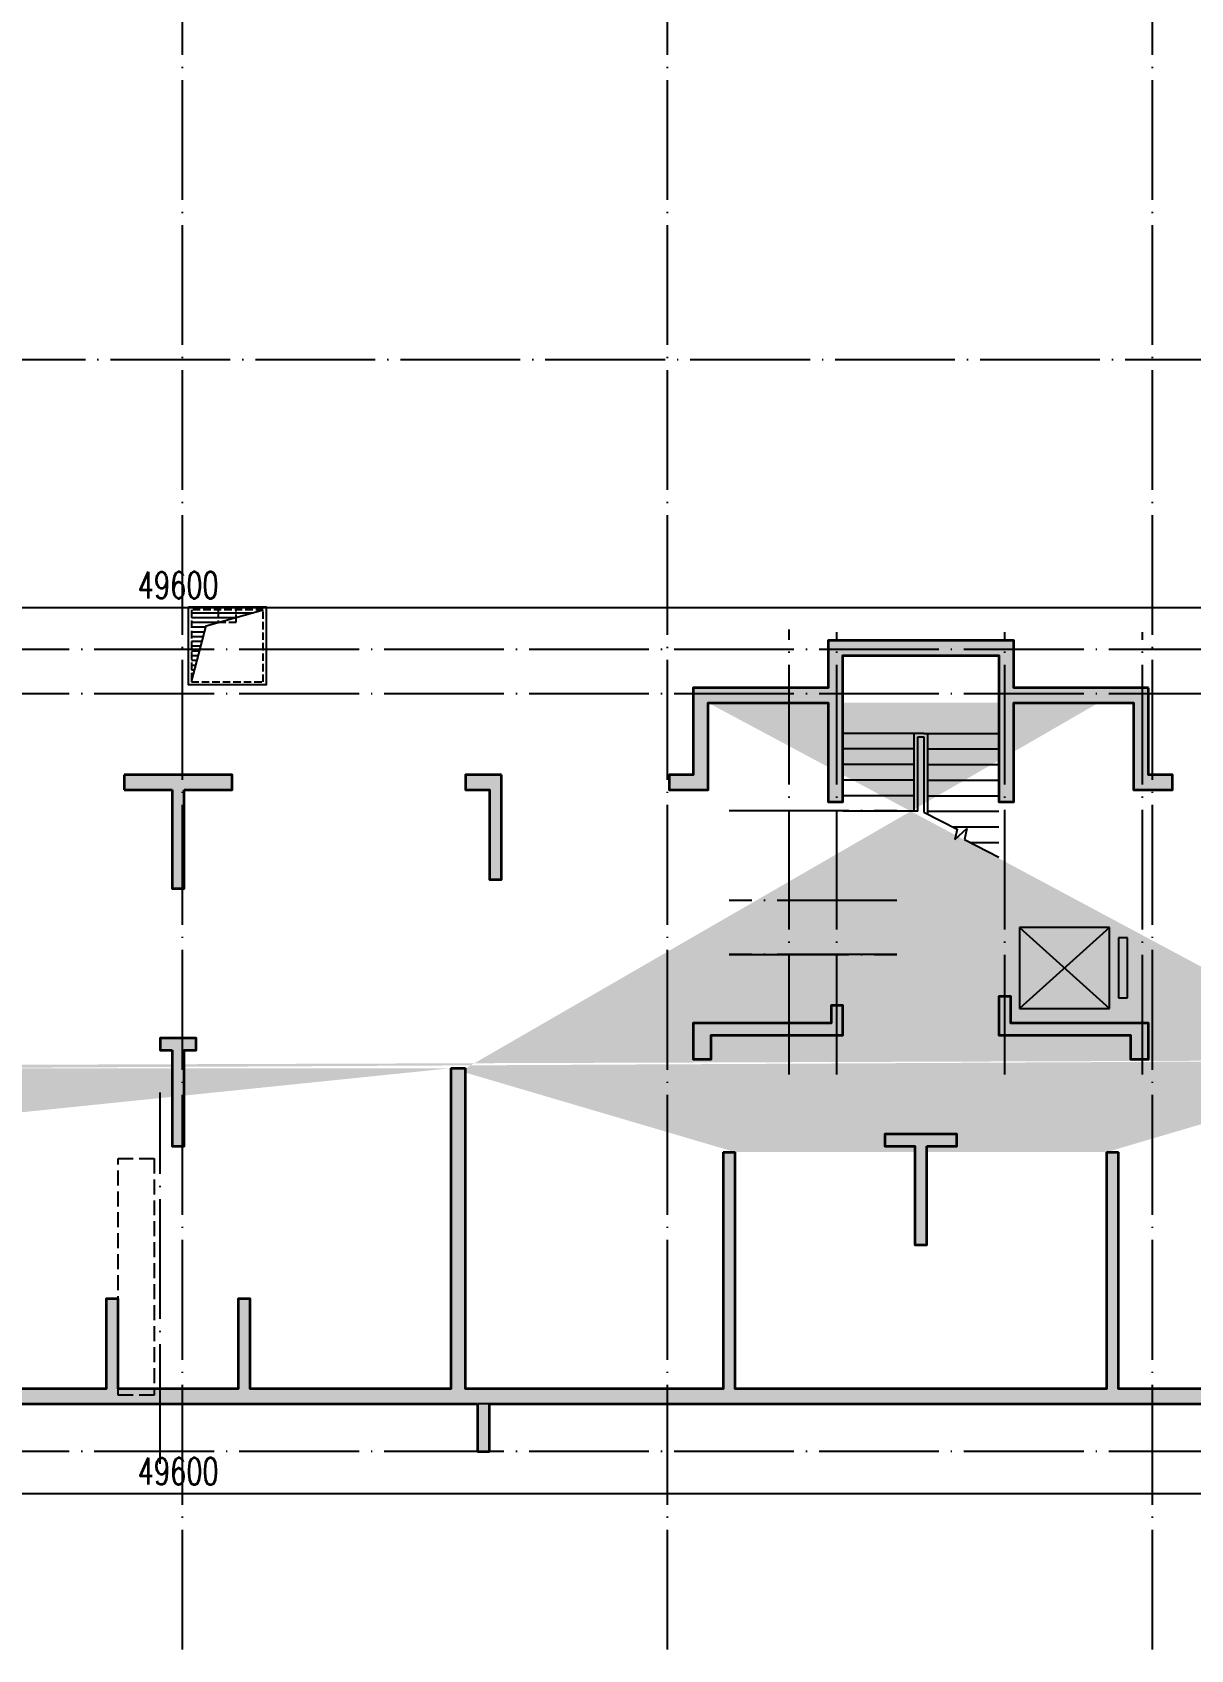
# Model space of a CAD drawing. Extents: x 115549 to 768939, y -502199 to 402497.
# Drawn here: x 490678 to 510018, y -422356 to -395360 of the extents above; entities that cross this region are included whole.
import ezdxf

# ---------------------------------------------------------------- set-up
doc = ezdxf.new("R2010")
doc.units = 0
doc.header["$LTSCALE"] = 1000
doc.header["$MEASUREMENT"] = 0
doc.linetypes.add('__DASH', pattern=[0.35, 0.25, -0.1])
doc.linetypes.add('DOTE', pattern=[2.4200000000000004, 2, -0.2, 0.02, -0.2])
for name, color, linetype in [('DOTE', 16, 'DOTE'), ('nuan', 6, 'Continuous'), ('PUB_DIM', 3, 'Continuous'), ('STAIR', 50, 'Continuous'), ('给水', 32, 'Continuous')]:
    doc.layers.add(name, color=color, linetype=linetype)
for name, color, linetype, lineweight in [('WALL', 150, 'Continuous', 30), ('主楼剪力墙', 212, 'Continuous', 5), ('砼墙', 3, 'Continuous', 35)]:
    doc.layers.add(name, color=color, linetype=linetype, lineweight=lineweight)
doc.styles.add('_TCH_DIM_T3', font='SIMPLEX', dxfattribs={"width": 0.7058823529411765, "bigfont": 'GBCBIG'})
doc.dimstyles.new('_TCH_ARCH&&150', dxfattribs={"dimtxt": 446.25, "dimasz": 150, "dimexe": 375, "dimexo": 450, "dimgap": 150, "dimtad": 1, "dimdec": 0, "dimzin": 0, "dimdsep": 46, "dimtxsty": '_TCH_DIM_T3', "dimblk": 'ARCHTICK', "dimcen": 0.09, "dimclrt": 7, "dimazin": 2, "dimtfac": 1, "dimtdec": 0, "dimtix": 1, "dimtmove": 2, "dimatfit": 3, "dimfxl": 1, "dimtolj": 1, "dimtzin": 0, "dimarcsym": 0})

# ---------------------------------------------------------------- blocks, each defined once
blk = doc.blocks.new('zhuloujlqtiangchong')
at = {"layer": '主楼剪力墙'}
h = blk.add_hatch(color=253, dxfattribs=at)
h.dxf.hatch_style = 1
h.paths.add_polyline_path([(906502.2208015919, 566171.3290939331), (907002.2208015919, 566171.3290939331), (907002.2208015919, 566371.3290939331), (906402.2208015919, 566371.3290939331), (905802.2208015919, 566371.3290939331), (905802.2208015919, 566171.3290939331), (906302.2208015919, 566171.3290939331), (906302.2208015919, 564521.3290939331), (906502.2208015919, 564521.3290939331)], flags=17)
h.paths.add_polyline_path([(893902.2364265919, 572371.3290939331), (893902.2364265919, 570471.3290939331), (894152.2364265919, 570471.3290939331), (894152.2364265919, 572121.3290939331), (894902.2364265919, 572121.3290939331), (894902.2364265919, 572371.3290939331)], flags=17)
h.paths.add_polyline_path([(902902.2364265919, 567871.3290939331), (902902.2364265919, 568021.3290939331), (905102.2364265919, 568021.3290939331), (905102.2364265919, 568671.3290939331), (904902.2364265919, 568671.3290939331), (904902.2364265919, 568221.3290939331), (902602.2364265919, 568221.3290939331), (902602.2364265919, 567871.3290939331), (902602.2364265919, 567621.3290939331), (902902.2364265919, 567621.3290939331)], flags=17)
h.paths.add_polyline_path([(902602.2364265919, 573821.3290939331), (902602.2364265919, 572371.3290939331), (902202.2364265919, 572371.3290939331), (902202.2364265919, 572121.3290939331), (902852.2364265919, 572121.3290939331), (902852.2364265919, 573571.3290939331), (904152.2364265919, 573571.3290939331), (904852.2364265919, 573571.3290939331), (904852.2364265919, 571921.3290939331), (905102.2364265919, 571921.3290939331), (905102.2364265919, 573721.3290939331), (905102.2364265919, 574311.3290939331), (907702.2208015919, 574311.3290939331), (907702.2208015919, 573721.3290939331), (907702.2208015919, 571921.3290939331), (907952.2208015919, 571921.3290939331), (907952.2208015919, 573571.3290939331), (908652.2208015919, 573571.3290939331), (909952.2208015919, 573571.3290939331), (909952.2208015919, 572121.3290939331), (910602.2208015919, 572121.3290939331), (910602.2208015919, 572371.3290939331), (910202.2208015919, 572371.3290939331), (910202.2208015919, 573821.3290939331), (908652.2208015919, 573821.3290939331), (907952.2208015919, 573821.3290939331), (907952.2208015919, 574561.3290939331), (904852.2364265919, 574561.3290939331), (904852.2364265919, 573821.3290939331), (904152.2364265919, 573821.3290939331)], flags=17)
h.paths.add_polyline_path([(910202.2208015919, 567871.3290939331), (910202.2208015919, 568221.3290939331), (908602.2208015919, 568221.3290939331), (907902.2208015919, 568221.3290939331), (907902.2208015919, 568521.3290939331), (907702.2208015919, 568521.3290939331), (907702.2208015919, 568021.3290939331), (908602.2208015919, 568021.3290939331), (909902.2208015919, 568021.3290939331), (909902.2208015919, 567871.3290939331), (909902.2208015919, 567621.3290939331), (910202.2208015919, 567621.3290939331)], flags=17)
h.paths.add_polyline_path([(913602.2520515919, 572121.3290939331), (914002.2520515919, 572121.3290939331), (914002.2520515919, 572371.3290939331), (913402.2520515919, 572371.3290939331), (913402.2520515919, 570621.3290939331), (913602.2520515919, 570621.3290939331)], flags=17)
h.paths.add_polyline_path([(918702.2520515919, 567771.3290939331), (918702.2520515919, 566171.3290939331), (918902.2520515919, 566171.3290939331), (918902.2520515919, 567771.3290939331), (919102.2520515919, 567771.3290939331), (919102.2520515919, 567971.3290939331), (918802.2520515919, 567971.3290939331), (918502.2520515919, 567971.3290939331), (918502.2520515919, 567771.3290939331)], flags=17)
h.paths.add_polyline_path([(899402.2364265919, 572371.3290939331), (898802.2364265919, 572371.3290939331), (898802.2364265919, 572121.3290939331), (899202.2364265919, 572121.3290939331), (899202.2364265919, 570621.3290939331), (899402.2364265919, 570621.3290939331)], flags=17)
h.paths.add_polyline_path([(931302.2520515919, 566171.3290939331), (931802.2520515919, 566171.3290939331), (931802.2520515919, 566371.3290939331), (931202.2520515919, 566371.3290939331), (930602.2520515919, 566371.3290939331), (930602.2520515919, 566171.3290939331), (931102.2520515919, 566171.3290939331), (931102.2520515919, 564521.3290939331), (931302.2520515919, 564521.3290939331)], flags=17)
h.paths.add_polyline_path([(943702.2520515919, 572371.3290939331), (942702.2520515919, 572371.3290939331), (942702.2520515919, 572121.3290939331), (943452.2520515919, 572121.3290939331), (943452.2520515919, 570471.3290939331), (943702.2520515919, 570471.3290939331)], flags=17)
h.paths.add_polyline_path([(935002.2520515919, 567871.3290939331), (935002.2520515919, 568221.3290939331), (932702.2520515919, 568221.3290939331), (932702.2520515919, 568671.3290939331), (932502.2520515919, 568671.3290939331), (932502.2520515919, 568021.3290939331), (934702.2520515919, 568021.3290939331), (934702.2520515919, 567871.3290939331), (934702.2520515919, 567621.3290939331), (935002.2520515919, 567621.3290939331)], flags=17)
h.paths.add_polyline_path([(927702.2520515919, 567871.3290939331), (927702.2520515919, 568021.3290939331), (929002.2520515919, 568021.3290939331), (929902.2520515919, 568021.3290939331), (929902.2520515919, 568521.3290939331), (929702.2520515919, 568521.3290939331), (929702.2520515919, 568221.3290939331), (929002.2520515919, 568221.3290939331), (927402.2520515919, 568221.3290939331), (927402.2520515919, 567871.3290939331), (927402.2520515919, 567621.3290939331), (927702.2520515919, 567621.3290939331)], flags=17)
h.paths.add_polyline_path([(924202.2520515919, 572371.3290939331), (923602.2520515919, 572371.3290939331), (923602.2520515919, 572121.3290939331), (924002.2520515919, 572121.3290939331), (924002.2520515919, 570621.3290939331), (924202.2520515919, 570621.3290939331)], flags=17)
h.paths.add_polyline_path([(938402.2520515919, 572121.3290939331), (938802.2520515919, 572121.3290939331), (938802.2520515919, 572371.3290939331), (938202.2520515919, 572371.3290939331), (938202.2520515919, 570621.3290939331), (938402.2520515919, 570621.3290939331)], flags=17)
h.paths.add_polyline_path([(918702.2520515919, 572121.3290939331), (918702.2520515919, 570471.3290939331), (918902.2520515919, 570471.3290939331), (918902.2520515919, 572121.3290939331), (919702.2520515919, 572121.3290939331), (919702.2520515919, 572371.3290939331), (917902.2520515919, 572371.3290939331), (917902.2520515919, 572121.3290939331)], flags=17)
edge = h.paths.add_edge_path()
edge.add_line((938802.2520515919, 567471.3290939331), (939052.2520515919, 567471.3290939331))
edge.add_line((934302.2520515919, 566071.3290939331), (934502.2520515919, 566071.3290939331))
edge.add_line((927902.2520515919, 566071.3290939331), (928102.2520515919, 566071.3290939331))
edge.add_line((923352.2520515919, 567471.3290939331), (923602.2520515919, 567471.3290939331))
edge.add_line((914002.2520515919, 567471.3290939331), (914252.2520515919, 567471.3290939331))
edge.add_line((898552.2364265919, 567471.3290939331), (898802.2364265919, 567471.3290939331))
edge.add_line((943452.2520515919, 567621.3290939331), (943702.2520515919, 567621.3290939331))
edge.add_line((943702.2520515919, 566671.3290939331), (943702.2520515919, 567621.3290939331))
edge.add_line((943702.2520515919, 566171.3290939331), (943702.2520515919, 566671.3290939331))
edge.add_line((943702.2520515919, 561871.3290939331), (943702.2520515919, 566171.3290939331))
edge.add_line((942502.2520515919, 561871.3290939331), (943702.2520515919, 561871.3290939331))
edge.add_line((942002.2520515919, 561871.3290939331), (942502.2520515919, 561871.3290939331))
edge.add_line((939402.2520515919, 561871.3290939331), (942002.2520515919, 561871.3290939331))
edge.add_line((938902.2520515919, 561871.3290939331), (939402.2520515919, 561871.3290939331))
edge.add_line((938602.2520515919, 561871.3290939331), (938902.2520515919, 561871.3290939331))
edge.add_line((938602.2520515919, 561071.3290939331), (938602.2520515919, 561871.3290939331))
edge.add_line((938402.2520515919, 561071.3290939331), (938602.2520515919, 561071.3290939331))
edge.add_line((938402.2520515919, 561871.3290939331), (938402.2520515919, 561071.3290939331))
edge.add_line((934902.2520515919, 561871.3290939331), (938402.2520515919, 561871.3290939331))
edge.add_line((934402.2520515919, 561871.3290939331), (934902.2520515919, 561871.3290939331))
edge.add_line((931202.2520515919, 561871.3290939331), (934402.2520515919, 561871.3290939331))
edge.add_line((928002.2520515919, 561871.3290939331), (931202.2520515919, 561871.3290939331))
edge.add_line((927502.2520515919, 561871.3290939331), (928002.2520515919, 561871.3290939331))
edge.add_line((924002.2520515919, 561871.3290939331), (927502.2520515919, 561871.3290939331))
edge.add_line((924002.2520515919, 561071.3290939331), (924002.2520515919, 561871.3290939331))
edge.add_line((923802.2520515919, 561071.3290939331), (924002.2520515919, 561071.3290939331))
edge.add_line((923802.2520515919, 561871.3290939331), (923802.2520515919, 561071.3290939331))
edge.add_line((923502.2520515919, 561871.3290939331), (923802.2520515919, 561871.3290939331))
edge.add_line((923002.2520515919, 561871.3290939331), (923502.2520515919, 561871.3290939331))
edge.add_line((920402.2520515919, 561871.3290939331), (923002.2520515919, 561871.3290939331))
edge.add_line((919902.2520515919, 561871.3290939331), (920402.2520515919, 561871.3290939331))
edge.add_line((917702.2520515919, 561871.3290939331), (919902.2520515919, 561871.3290939331))
edge.add_line((917202.2520515919, 561871.3290939331), (917702.2520515919, 561871.3290939331))
edge.add_line((914602.2520515919, 561871.3290939331), (917202.2520515919, 561871.3290939331))
edge.add_line((914102.2520515919, 561871.3290939331), (914602.2520515919, 561871.3290939331))
edge.add_line((913802.2520515919, 561871.3290939331), (914102.2520515919, 561871.3290939331))
edge.add_line((913802.2520515919, 561071.3290939331), (913802.2520515919, 561871.3290939331))
edge.add_line((913602.2520515919, 561071.3290939331), (913802.2520515919, 561071.3290939331))
edge.add_line((913602.2520515919, 561871.3290939331), (913602.2520515919, 561071.3290939331))
edge.add_line((910102.2208015919, 561871.3290939331), (913602.2520515919, 561871.3290939331))
edge.add_line((909602.2208015919, 561871.3290939331), (910102.2208015919, 561871.3290939331))
edge.add_line((906402.2208015919, 561871.3290939331), (909602.2208015919, 561871.3290939331))
edge.add_line((903202.2364265919, 561871.3290939331), (906402.2208015919, 561871.3290939331))
edge.add_line((902702.2364265919, 561871.3290939331), (903202.2364265919, 561871.3290939331))
edge.add_line((899202.2364265919, 561871.3290939331), (902702.2364265919, 561871.3290939331))
edge.add_line((899202.2364265919, 561071.3290939331), (899202.2364265919, 561871.3290939331))
edge.add_line((899002.2364265919, 561071.3290939331), (899202.2364265919, 561071.3290939331))
edge.add_line((899002.2364265919, 561871.3290939331), (899002.2364265919, 561071.3290939331))
edge.add_line((898702.2364265919, 561871.3290939331), (899002.2364265919, 561871.3290939331))
edge.add_line((898202.2364265919, 561871.3290939331), (898702.2364265919, 561871.3290939331))
edge.add_line((895602.2364265919, 561871.3290939331), (898202.2364265919, 561871.3290939331))
edge.add_line((895102.2364265919, 561871.3290939331), (895602.2364265919, 561871.3290939331))
edge.add_line((893902.2364265919, 561871.3290939331), (895102.2364265919, 561871.3290939331))
edge.add_line((893902.2364265919, 565071.3290939331), (893902.2364265919, 561871.3290939331))
edge.add_line((893902.2364265919, 566171.3290939331), (893902.2364265919, 565071.3290939331))
edge.add_line((893902.2364265919, 566671.3290939331), (893902.2364265919, 566171.3290939331))
edge.add_line((894152.2364265919, 566671.3290939331), (893902.2364265919, 566671.3290939331))
edge.add_line((894152.2364265919, 566321.3290939331), (894152.2364265919, 566671.3290939331))
edge.add_line((895102.2364265919, 566321.3290939331), (894152.2364265919, 566321.3290939331))
edge.add_line((895652.2364265919, 566321.3290939331), (895102.2364265919, 566321.3290939331))
edge.add_line((895652.2364265919, 566071.3290939331), (895652.2364265919, 566321.3290939331))
edge.add_line((895252.2364265919, 566071.3290939331), (895652.2364265919, 566071.3290939331))
edge.add_line((895252.2364265919, 565871.3290939331), (895252.2364265919, 566071.3290939331))
edge.add_line((895002.2364265919, 565871.3290939331), (895252.2364265919, 565871.3290939331))
edge.add_line((895002.2364265919, 566071.3290939331), (895002.2364265919, 565871.3290939331))
edge.add_line((894202.2364265919, 566071.3290939331), (895002.2364265919, 566071.3290939331))
edge.add_line((894202.2364265919, 565071.3290939331), (894202.2364265919, 566071.3290939331))
edge.add_line((894202.2364265919, 562171.3290939331), (894202.2364265919, 565071.3290939331))
edge.add_line((895002.2364265919, 562171.3290939331), (894202.2364265919, 562171.3290939331))
edge.add_line((895002.2364265919, 563621.3290939331), (895002.2364265919, 562171.3290939331))
edge.add_line((895252.2364265919, 563621.3290939331), (895002.2364265919, 563621.3290939331))
edge.add_line((895252.2364265919, 562121.3290939331), (895252.2364265919, 563621.3290939331))
edge.add_line((895602.2364265919, 562121.3290939331), (895252.2364265919, 562121.3290939331))
edge.add_line((898202.2364265919, 562121.3290939331), (895602.2364265919, 562121.3290939331))
edge.add_line((898552.2364265919, 562121.3290939331), (898202.2364265919, 562121.3290939331))
edge.add_line((898552.2364265919, 563621.3290939331), (898552.2364265919, 562121.3290939331))
edge.add_line((898552.2364265919, 565821.3290939331), (898552.2364265919, 563621.3290939331))
edge.add_line((898552.2364265919, 566171.3290939331), (898552.2364265919, 565821.3290939331))
edge.add_line((898552.2364265919, 567471.3290939331), (898552.2364265919, 566171.3290939331))
edge.add_line((903102.2364265919, 566071.3290939331), (903102.2364265919, 562121.3290939331))
edge.add_line((903102.2364265919, 562121.3290939331), (902702.2364265919, 562121.3290939331))
edge.add_line((902702.2364265919, 562121.3290939331), (899102.2364265919, 562121.3290939331))
edge.add_line((899102.2364265919, 562121.3290939331), (898802.2364265919, 562121.3290939331))
edge.add_line((898802.2364265919, 562121.3290939331), (898802.2364265919, 563621.3290939331))
edge.add_line((898802.2364265919, 563621.3290939331), (898802.2364265919, 565821.3290939331))
edge.add_line((898802.2364265919, 565821.3290939331), (898802.2364265919, 566171.3290939331))
edge.add_line((898802.2364265919, 566171.3290939331), (898802.2364265919, 567471.3290939331))
edge.add_line((909502.2208015919, 566071.3290939331), (909502.2208015919, 562121.3290939331))
edge.add_line((909502.2208015919, 562121.3290939331), (906402.2208015919, 562121.3290939331))
edge.add_line((906402.2208015919, 562121.3290939331), (903302.2364265919, 562121.3290939331))
edge.add_line((903302.2364265919, 562121.3290939331), (903302.2364265919, 566071.3290939331))
edge.add_line((914002.2520515919, 567471.3290939331), (914002.2520515919, 566171.3290939331))
edge.add_line((914002.2520515919, 566171.3290939331), (914002.2520515919, 565821.3290939331))
edge.add_line((914002.2520515919, 565821.3290939331), (914002.2520515919, 563621.3290939331))
edge.add_line((914002.2520515919, 563621.3290939331), (914002.2520515919, 562121.3290939331))
edge.add_line((914002.2520515919, 562121.3290939331), (913702.2520515919, 562121.3290939331))
edge.add_line((913702.2520515919, 562121.3290939331), (910102.2208015919, 562121.3290939331))
edge.add_line((910102.2208015919, 562121.3290939331), (909702.2208015919, 562121.3290939331))
edge.add_line((909702.2208015919, 562121.3290939331), (909702.2208015919, 566071.3290939331))
edge.add_line((923352.2520515919, 567471.3290939331), (923352.2520515919, 566171.3290939331))
edge.add_line((923352.2520515919, 566171.3290939331), (923352.2520515919, 565821.3290939331))
edge.add_line((923352.2520515919, 565821.3290939331), (923352.2520515919, 563621.3290939331))
edge.add_line((923352.2520515919, 563621.3290939331), (923352.2520515919, 562121.3290939331))
edge.add_line((923352.2520515919, 562121.3290939331), (923002.2520515919, 562121.3290939331))
edge.add_line((923002.2520515919, 562121.3290939331), (920402.2520515919, 562121.3290939331))
edge.add_line((920402.2520515919, 562121.3290939331), (920002.2520515919, 562121.3290939331))
edge.add_line((920002.2520515919, 562121.3290939331), (920002.2520515919, 563621.3290939331))
edge.add_line((920002.2520515919, 563621.3290939331), (919802.2520515919, 563621.3290939331))
edge.add_line((919802.2520515919, 563621.3290939331), (919802.2520515919, 562121.3290939331))
edge.add_line((919802.2520515919, 562121.3290939331), (917802.2520515919, 562121.3290939331))
edge.add_line((917802.2520515919, 562121.3290939331), (917802.2520515919, 563621.3290939331))
edge.add_line((917802.2520515919, 563621.3290939331), (917602.2520515919, 563621.3290939331))
edge.add_line((917602.2520515919, 563621.3290939331), (917602.2520515919, 562121.3290939331))
edge.add_line((917602.2520515919, 562121.3290939331), (917202.2520515919, 562121.3290939331))
edge.add_line((917202.2520515919, 562121.3290939331), (914602.2520515919, 562121.3290939331))
edge.add_line((914602.2520515919, 562121.3290939331), (914252.2520515919, 562121.3290939331))
edge.add_line((914252.2520515919, 562121.3290939331), (914252.2520515919, 563621.3290939331))
edge.add_line((914252.2520515919, 563621.3290939331), (914252.2520515919, 565821.3290939331))
edge.add_line((914252.2520515919, 565821.3290939331), (914252.2520515919, 566171.3290939331))
edge.add_line((914252.2520515919, 566171.3290939331), (914252.2520515919, 567471.3290939331))
edge.add_line((943452.2520515919, 567621.3290939331), (943452.2520515919, 566671.3290939331))
edge.add_line((943452.2520515919, 566671.3290939331), (943452.2520515919, 566321.3290939331))
edge.add_line((943452.2520515919, 566321.3290939331), (942502.2520515919, 566321.3290939331))
edge.add_line((942502.2520515919, 566321.3290939331), (941952.2520515919, 566321.3290939331))
edge.add_line((941952.2520515919, 566321.3290939331), (941952.2520515919, 566071.3290939331))
edge.add_line((941952.2520515919, 566071.3290939331), (942352.2520515919, 566071.3290939331))
edge.add_line((942352.2520515919, 566071.3290939331), (942352.2520515919, 565871.3290939331))
edge.add_line((942352.2520515919, 565871.3290939331), (942602.2520515919, 565871.3290939331))
edge.add_line((942602.2520515919, 565871.3290939331), (942602.2520515919, 566071.3290939331))
edge.add_line((942602.2520515919, 566071.3290939331), (943402.2520515919, 566071.3290939331))
edge.add_line((943402.2520515919, 566071.3290939331), (943402.2520515919, 562171.3290939331))
edge.add_line((943402.2520515919, 562171.3290939331), (942602.2520515919, 562171.3290939331))
edge.add_line((942602.2520515919, 562171.3290939331), (942602.2520515919, 563621.3290939331))
edge.add_line((942602.2520515919, 563621.3290939331), (942352.2520515919, 563621.3290939331))
edge.add_line((942352.2520515919, 563621.3290939331), (942352.2520515919, 562121.3290939331))
edge.add_line((942352.2520515919, 562121.3290939331), (942002.2520515919, 562121.3290939331))
edge.add_line((942002.2520515919, 562121.3290939331), (939402.2520515919, 562121.3290939331))
edge.add_line((939402.2520515919, 562121.3290939331), (939052.2520515919, 562121.3290939331))
edge.add_line((939052.2520515919, 562121.3290939331), (939052.2520515919, 563621.3290939331))
edge.add_line((939052.2520515919, 563621.3290939331), (939052.2520515919, 565821.3290939331))
edge.add_line((939052.2520515919, 565821.3290939331), (939052.2520515919, 566171.3290939331))
edge.add_line((939052.2520515919, 566171.3290939331), (939052.2520515919, 567471.3290939331))
edge.add_line((938802.2520515919, 567471.3290939331), (938802.2520515919, 566171.3290939331))
edge.add_line((938802.2520515919, 566171.3290939331), (938802.2520515919, 565821.3290939331))
edge.add_line((938802.2520515919, 565821.3290939331), (938802.2520515919, 563621.3290939331))
edge.add_line((938802.2520515919, 563621.3290939331), (938802.2520515919, 562121.3290939331))
edge.add_line((938802.2520515919, 562121.3290939331), (938502.2520515919, 562121.3290939331))
edge.add_line((938502.2520515919, 562121.3290939331), (934902.2520515919, 562121.3290939331))
edge.add_line((934902.2520515919, 562121.3290939331), (934502.2520515919, 562121.3290939331))
edge.add_line((934502.2520515919, 562121.3290939331), (934502.2520515919, 566071.3290939331))
edge.add_line((934302.2520515919, 566071.3290939331), (934302.2520515919, 562121.3290939331))
edge.add_line((934302.2520515919, 562121.3290939331), (931202.2520515919, 562121.3290939331))
edge.add_line((931202.2520515919, 562121.3290939331), (928102.2520515919, 562121.3290939331))
edge.add_line((928102.2520515919, 562121.3290939331), (928102.2520515919, 566071.3290939331))
edge.add_line((927902.2520515919, 566071.3290939331), (927902.2520515919, 562121.3290939331))
edge.add_line((927902.2520515919, 562121.3290939331), (927502.2520515919, 562121.3290939331))
edge.add_line((927502.2520515919, 562121.3290939331), (923902.2520515919, 562121.3290939331))
edge.add_line((923902.2520515919, 562121.3290939331), (923602.2520515919, 562121.3290939331))
edge.add_line((923602.2520515919, 562121.3290939331), (923602.2520515919, 563621.3290939331))
edge.add_line((923602.2520515919, 563621.3290939331), (923602.2520515919, 565821.3290939331))
edge.add_line((923602.2520515919, 565821.3290939331), (923602.2520515919, 566171.3290939331))
edge.add_line((923602.2520515919, 566171.3290939331), (923602.2520515919, 567471.3290939331))
edge.add_line((934602.2520515919, 573821.3290939331), (933452.2520515919, 573821.3290939331))
edge.add_line((933452.2520515919, 573821.3290939331), (932752.2520515919, 573821.3290939331))
edge.add_line((932752.2520515919, 573821.3290939331), (932752.2520515919, 574611.3290939331))
edge.add_line((932752.2520515919, 574611.3290939331), (929652.2520515919, 574611.3290939331))
edge.add_line((929652.2520515919, 574611.3290939331), (929652.2520515919, 573821.3290939331))
edge.add_line((929652.2520515919, 573821.3290939331), (928952.2520515919, 573821.3290939331))
edge.add_line((928952.2520515919, 573821.3290939331), (927802.2520515919, 573821.3290939331))
edge.add_line((927802.2520515919, 573571.3290939331), (928952.2520515919, 573571.3290939331))
edge.add_line((928952.2520515919, 573571.3290939331), (929652.2520515919, 573571.3290939331))
edge.add_line((929652.2520515919, 573571.3290939331), (929652.2520515919, 571921.3290939331))
edge.add_line((929652.2520515919, 571921.3290939331), (929902.2520515919, 571921.3290939331))
edge.add_line((929902.2520515919, 571921.3290939331), (929902.2520515919, 573721.3290939331))
edge.add_line((929902.2520515919, 573721.3290939331), (929902.2520515919, 574361.3290939331))
edge.add_line((929902.2520515919, 574361.3290939331), (932502.2520515919, 574361.3290939331))
edge.add_line((932502.2520515919, 574361.3290939331), (932502.2520515919, 573721.3290939331))
edge.add_line((932502.2520515919, 573721.3290939331), (932502.2520515919, 571921.3290939331))
edge.add_line((932502.2520515919, 571921.3290939331), (932752.2520515919, 571921.3290939331))
edge.add_line((932752.2520515919, 571921.3290939331), (932752.2520515919, 573571.3290939331))
edge.add_line((932752.2520515919, 573571.3290939331), (933452.2520515919, 573571.3290939331))
edge.add_line((933452.2520515919, 573571.3290939331), (934602.2520515919, 573571.3290939331))
edge.add_line((934752.2520515919, 573571.3290939331), (934752.2520515919, 572121.3290939331))
edge.add_line((934752.2520515919, 572121.3290939331), (935402.2520515919, 572121.3290939331))
edge.add_line((935402.2520515919, 572121.3290939331), (935402.2520515919, 572371.3290939331))
edge.add_line((935402.2520515919, 572371.3290939331), (935002.2520515919, 572371.3290939331))
edge.add_line((935002.2520515919, 572371.3290939331), (935002.2520515919, 573571.3290939331))
edge.add_line((927402.2520515919, 573571.3290939331), (927402.2520515919, 572371.3290939331))
edge.add_line((927402.2520515919, 572371.3290939331), (927002.2520515919, 572371.3290939331))
edge.add_line((927002.2520515919, 572371.3290939331), (927002.2520515919, 572121.3290939331))
edge.add_line((927002.2520515919, 572121.3290939331), (927652.2520515919, 572121.3290939331))
edge.add_line((927652.2520515919, 572121.3290939331), (927652.2520515919, 573571.3290939331))
h = blk.add_hatch(color=253, dxfattribs=at)
h.dxf.hatch_style = 1
h.paths.add_polyline_path([(935002.2520515919, 573821.3290939331), (933452.2520515919, 573821.3290939331), (932752.2520515919, 573821.3290939331), (932752.2520515919, 574611.3290939331), (929652.2520515919, 574611.3290939331), (929652.2520515919, 573821.3290939331), (928952.2520515919, 573821.3290939331), (927402.2520515919, 573821.3290939331), (927402.2520515919, 572371.3290939331), (927002.2520515919, 572371.3290939331), (927002.2520515919, 572121.3290939331), (927652.2520515919, 572121.3290939331), (927652.2520515919, 573571.3290939331), (928952.2520515919, 573571.3290939331), (929652.2520515919, 573571.3290939331), (929652.2520515919, 571921.3290939331), (929902.2520515919, 571921.3290939331), (929902.2520515919, 573721.3290939331), (929902.2520515919, 574361.3290939331), (932502.2520515919, 574361.3290939331), (932502.2520515919, 573721.3290939331), (932502.2520515919, 571921.3290939331), (932752.2520515919, 571921.3290939331), (932752.2520515919, 573571.3290939331), (933452.2520515919, 573571.3290939331), (934752.2520515919, 573571.3290939331), (934752.2520515919, 572121.3290939331), (935402.2520515919, 572121.3290939331), (935402.2520515919, 572371.3290939331), (935002.2520515919, 572371.3290939331)])
h = blk.add_hatch(color=253, dxfattribs=at)
h.dxf.hatch_style = 1
h.paths.add_polyline_path([(906502.2208015919, 566171.3290939331), (907002.2208015919, 566171.3290939331), (907002.2208015919, 566371.3290939331), (906402.2208015919, 566371.3290939331), (905802.2208015919, 566371.3290939331), (905802.2208015919, 566171.3290939331), (906302.2208015919, 566171.3290939331), (906302.2208015919, 564521.3290939331), (906502.2208015919, 564521.3290939331)], flags=17)
h.paths.add_polyline_path([(902902.2364265919, 567871.3290939331), (902902.2364265919, 568021.3290939331), (905102.2364265919, 568021.3290939331), (905102.2364265919, 568671.3290939331), (904902.2364265919, 568671.3290939331), (904902.2364265919, 568221.3290939331), (902602.2364265919, 568221.3290939331), (902602.2364265919, 567871.3290939331), (902602.2364265919, 567621.3290939331), (902902.2364265919, 567621.3290939331)])
h.paths.add_polyline_path([(910202.2208015919, 567871.3290939331), (910202.2208015919, 568221.3290939331), (908602.2208015919, 568221.3290939331), (907902.2208015919, 568221.3290939331), (907902.2208015919, 568521.3290939331), (907702.2208015919, 568521.3290939331), (907702.2208015919, 568021.3290939331), (908602.2208015919, 568021.3290939331), (909902.2208015919, 568021.3290939331), (909902.2208015919, 567871.3290939331), (909902.2208015919, 567621.3290939331), (910202.2208015919, 567621.3290939331)])
h.paths.add_polyline_path([(918702.2520515919, 567771.3290939331), (918702.2520515919, 566171.3290939331), (918902.2520515919, 566171.3290939331), (918902.2520515919, 567771.3290939331), (919102.2520515919, 567771.3290939331), (919102.2520515919, 567971.3290939331), (918802.2520515919, 567971.3290939331), (918502.2520515919, 567971.3290939331), (918502.2520515919, 567771.3290939331)])
h.paths.add_polyline_path([(931302.2520515919, 566171.3290939331), (931802.2520515919, 566171.3290939331), (931802.2520515919, 566371.3290939331), (931202.2520515919, 566371.3290939331), (930602.2520515919, 566371.3290939331), (930602.2520515919, 566171.3290939331), (931102.2520515919, 566171.3290939331), (931102.2520515919, 564521.3290939331), (931302.2520515919, 564521.3290939331)], flags=17)
h.paths.add_polyline_path([(935002.2520515919, 567871.3290939331), (935002.2520515919, 568221.3290939331), (932702.2520515919, 568221.3290939331), (932702.2520515919, 568671.3290939331), (932502.2520515919, 568671.3290939331), (932502.2520515919, 568021.3290939331), (934702.2520515919, 568021.3290939331), (934702.2520515919, 567871.3290939331), (934702.2520515919, 567621.3290939331), (935002.2520515919, 567621.3290939331)])
h.paths.add_polyline_path([(927702.2520515919, 567871.3290939331), (927702.2520515919, 568021.3290939331), (929002.2520515919, 568021.3290939331), (929902.2520515919, 568021.3290939331), (929902.2520515919, 568521.3290939331), (929702.2520515919, 568521.3290939331), (929702.2520515919, 568221.3290939331), (929002.2520515919, 568221.3290939331), (927402.2520515919, 568221.3290939331), (927402.2520515919, 567871.3290939331), (927402.2520515919, 567621.3290939331), (927702.2520515919, 567621.3290939331)])
h.paths.add_polyline_path([(909502.2208015919, 566071.3290939331), (909702.2208015919, 566071.3290939331), (909702.2208015919, 562121.3290939331), (910102.2208015919, 562121.3290939331), (913702.2520515919, 562121.3290939331), (914002.2520515919, 562121.3290939331), (914002.2520515919, 563621.3290939331), (914002.2520515919, 565821.3290939331), (914002.2520515919, 566171.3290939331), (914002.2520515919, 567471.3290939331), (914252.2520515919, 567471.3290939331), (914252.2520515919, 566171.3290939331), (914252.2520515919, 565821.3290939331), (914252.2520515919, 563621.3290939331), (914252.2520515919, 562121.3290939331), (914602.2520515919, 562121.3290939331), (917202.2520515919, 562121.3290939331), (917602.2520515919, 562121.3290939331), (917602.2520515919, 563621.3290939331), (917802.2520515919, 563621.3290939331), (917802.2520515919, 562121.3290939331), (919802.2520515919, 562121.3290939331), (919802.2520515919, 563621.3290939331), (920002.2520515919, 563621.3290939331), (920002.2520515919, 562121.3290939331), (920402.2520515919, 562121.3290939331), (923002.2520515919, 562121.3290939331), (923352.2520515919, 562121.3290939331), (923352.2520515919, 563621.3290939331), (923352.2520515919, 565821.3290939331), (923352.2520515919, 566171.3290939331), (923352.2520515919, 567471.3290939331), (923602.2520515919, 567471.3290939331), (923602.2520515919, 566171.3290939331), (923602.2520515919, 565821.3290939331), (923602.2520515919, 563621.3290939331), (923602.2520515919, 562121.3290939331), (923902.2520515919, 562121.3290939331), (927502.2520515919, 562121.3290939331), (927902.2520515919, 562121.3290939331), (927902.2520515919, 566071.3290939331), (928102.2520515919, 566071.3290939331), (928102.2520515919, 562121.3290939331), (931202.2520515919, 562121.3290939331), (934302.2520515919, 562121.3290939331), (934302.2520515919, 566071.3290939331), (934502.2520515919, 566071.3290939331), (934502.2520515919, 562121.3290939331), (934902.2520515919, 562121.3290939331), (938502.2520515919, 562121.3290939331), (938802.2520515919, 562121.3290939331), (938802.2520515919, 563621.3290939331), (938802.2520515919, 565821.3290939331), (938802.2520515919, 566171.3290939331), (938802.2520515919, 567471.3290939331), (939052.2520515919, 567471.3290939331), (939052.2520515919, 566171.3290939331), (939052.2520515919, 565821.3290939331), (939052.2520515919, 563621.3290939331), (939052.2520515919, 562121.3290939331), (939402.2520515919, 562121.3290939331), (942002.2520515919, 562121.3290939331), (942352.2520515919, 562121.3290939331), (942352.2520515919, 563621.3290939331), (942602.2520515919, 563621.3290939331), (942602.2520515919, 562171.3290939331), (943402.2520515919, 562171.3290939331), (943402.2520515919, 566071.3290939331), (942602.2520515919, 566071.3290939331), (942602.2520515919, 565871.3290939331), (942352.2520515919, 565871.3290939331), (942352.2520515919, 566071.3290939331), (941952.2520515919, 566071.3290939331), (941952.2520515919, 566321.3290939331), (942502.2520515919, 566321.3290939331), (943452.2520515919, 566321.3290939331), (943452.2520515919, 566671.3290939331), (943452.2520515919, 567621.3290939331), (943702.2520515919, 567621.3290939331), (943702.2520515919, 566671.3290939331), (943702.2520515919, 566171.3290939331), (943702.2520515919, 561871.3290939331), (942502.2520515919, 561871.3290939331), (942002.2520515919, 561871.3290939331), (939402.2520515919, 561871.3290939331), (938902.2520515919, 561871.3290939331), (938602.2520515919, 561871.3290939331), (938602.2520515919, 561071.3290939331), (938402.2520515919, 561071.3290939331), (938402.2520515919, 561871.3290939331), (934902.2520515919, 561871.3290939331), (934402.2520515919, 561871.3290939331), (931202.2520515919, 561871.3290939331), (928002.2520515919, 561871.3290939331), (927502.2520515919, 561871.3290939331), (924002.2520515919, 561871.3290939331), (924002.2520515919, 561071.3290939331), (923802.2520515919, 561071.3290939331), (923802.2520515919, 561871.3290939331), (923502.2520515919, 561871.3290939331), (923002.2520515919, 561871.3290939331), (920402.2520515919, 561871.3290939331), (919902.2520515919, 561871.3290939331), (917702.2520515919, 561871.3290939331), (917202.2520515919, 561871.3290939331), (914602.2520515919, 561871.3290939331), (914102.2520515919, 561871.3290939331), (913802.2520515919, 561871.3290939331), (913802.2520515919, 561071.3290939331), (913602.2520515919, 561071.3290939331), (913602.2520515919, 561871.3290939331), (910102.2208015919, 561871.3290939331), (909602.2208015919, 561871.3290939331), (906402.2208015919, 561871.3290939331), (903202.2364265919, 561871.3290939331), (902702.2364265919, 561871.3290939331), (899202.2364265919, 561871.3290939331), (899202.2364265919, 561071.3290939331), (899002.2364265919, 561071.3290939331), (899002.2364265919, 561871.3290939331), (898702.2364265919, 561871.3290939331), (898202.2364265919, 561871.3290939331), (895602.2364265919, 561871.3290939331), (895102.2364265919, 561871.3290939331), (893902.2364265919, 561871.3290939331), (893902.2364265919, 565071.3290939331), (893902.2364265919, 566171.3290939331), (893902.2364265919, 566671.3290939331), (894152.2364265919, 566671.3290939331), (894152.2364265919, 566321.3290939331), (895102.2364265919, 566321.3290939331), (895652.2364265919, 566321.3290939331), (895652.2364265919, 566071.3290939331), (895252.2364265919, 566071.3290939331), (895252.2364265919, 565871.3290939331), (895002.2364265919, 565871.3290939331), (895002.2364265919, 566071.3290939331), (894202.2364265919, 566071.3290939331), (894202.2364265919, 565071.3290939331), (894202.2364265919, 562171.3290939331), (895002.2364265919, 562171.3290939331), (895002.2364265919, 563621.3290939331), (895252.2364265919, 563621.3290939331), (895252.2364265919, 562121.3290939331), (895602.2364265919, 562121.3290939331), (898202.2364265919, 562121.3290939331), (898552.2364265919, 562121.3290939331), (898552.2364265919, 563621.3290939331), (898552.2364265919, 565821.3290939331), (898552.2364265919, 566171.3290939331), (898552.2364265919, 567471.3290939331), (898802.2364265919, 567471.3290939331), (898802.2364265919, 566171.3290939331), (898802.2364265919, 565821.3290939331), (898802.2364265919, 563621.3290939331), (898802.2364265919, 562121.3290939331), (899102.2364265919, 562121.3290939331), (902702.2364265919, 562121.3290939331), (903102.2364265919, 562121.3290939331), (903102.2364265919, 566071.3290939331), (903302.2364265919, 566071.3290939331), (903302.2364265919, 562121.3290939331), (906402.2208015919, 562121.3290939331), (909502.2208015919, 562121.3290939331)])
blk = doc.blocks.new('_ArchTick')
at = {"color": 0, "linetype": 'ByBlock', "const_width": 0.4}
blk.add_lwpolyline([(-0.5, -0.5), (0.5, 0.5)], dxfattribs=at)
blk = doc.blocks.new('*D1268')
at = {"layer": 'Defpoints', "color": 0, "transparency": 16777216}
for p in [(517913.3035988102, -404961.4704106312), (468313.3028685341, -405661.4704106312), (517913.3035988102, -405661.4704106312)]:
    blk.add_point(p, dxfattribs=at)
at = {"layer": 'PUB_DIM', "color": 0, "lineweight": -2, "transparency": 16777216}
for p, q in [((468313.3028685341, -405211.4704106312), (468313.3028685341, -404586.4704106312)), ((517913.3035988102, -405211.4704106312), (517913.3035988102, -404586.4704106312)), ((468313.3028685341, -404961.4704106312), (517913.3035988102, -404961.4704106312))]:
    blk.add_line(p, q, dxfattribs=at)
at = {"layer": 'PUB_DIM', "color": 0, "lineweight": -2, "transparency": 16777216, "xscale": 150, "yscale": 150, "zscale": 150, "rotation": 180}
blk.add_blockref('_ArchTick', (468313.3028685341, -404961.4704106312), dxfattribs=at)
at = {"layer": 'PUB_DIM', "color": 0, "lineweight": -2, "transparency": 16777216, "xscale": 150, "yscale": 150, "zscale": 150}
blk.add_blockref('_ArchTick', (517913.3035988102, -404961.4704106312), dxfattribs=at)
at = {"layer": 'PUB_DIM', "color": 7, "transparency": 16777216, "insert": (493113.3032336722, -404588.3454106312), "char_height": 446.25, "attachment_point": 5, "style": '_TCH_DIM_T3'}
blk.add_mtext('\\A1;49600', dxfattribs=at)
blk = doc.blocks.new('*D1271')
at = {"layer": 'Defpoints', "color": 0, "transparency": 16777216}
for p in [(468313.3028685341, -419051.470411108), (517913.3035988102, -419051.470411108), (517913.3035988102, -419751.470411108)]:
    blk.add_point(p, dxfattribs=at)
at = {"layer": 'PUB_DIM', "color": 0, "lineweight": -2, "transparency": 16777216}
for p, q in [((468313.3028685341, -419501.470411108), (468313.3028685341, -420126.470411108)), ((517913.3035988102, -419501.470411108), (517913.3035988102, -420126.470411108)), ((468313.3028685341, -419751.470411108), (517913.3035988102, -419751.470411108))]:
    blk.add_line(p, q, dxfattribs=at)
at = {"layer": 'PUB_DIM', "color": 0, "lineweight": -2, "transparency": 16777216, "xscale": 150, "yscale": 150, "zscale": 150, "rotation": 180}
blk.add_blockref('_ArchTick', (468313.3028685341, -419751.470411108), dxfattribs=at)
at = {"layer": 'PUB_DIM', "color": 0, "lineweight": -2, "transparency": 16777216, "xscale": 150, "yscale": 150, "zscale": 150}
blk.add_blockref('_ArchTick', (517913.3035988102, -419751.470411108), dxfattribs=at)
at = {"layer": 'PUB_DIM', "color": 7, "transparency": 16777216, "insert": (493113.3032336722, -419378.345411108), "char_height": 446.25, "attachment_point": 5, "style": '_TCH_DIM_T3'}
blk.add_mtext('\\A1;49600', dxfattribs=at)
blk = doc.blocks.new('kengyi')
at = {"layer": '给水'}
for p, q in [((2970149.975596845, 735418.3133392334), (2971184.345076382, 735418.3133392334)), ((2970149.975596845, 735338.9383392334), (2970896.980648756, 735338.9383392334)), ((2970149.975596845, 735259.5633392334), (2970609.61622113, 735259.5633392334)), ((2970149.975596845, 735180.1883392334), (2970393.226629138, 735180.1883392334)), ((2970149.975596845, 735100.8133392334), (2970372.150847256, 735100.8133392334)), ((2970149.975596845, 735021.4383392334), (2970351.075065315, 735021.4383392334)), ((2970149.975596845, 734942.0633392334), (2970329.999283433, 734942.0633392334)), ((2970149.975596845, 734862.6883392334), (2970308.923501551, 734862.6883392334)), ((2970149.975596845, 734783.3133392334), (2970287.847719669, 734783.3133392334)), ((2970149.975596845, 734703.9383392334), (2970266.771937788, 734703.9383392334)), ((2970149.975596845, 734624.5633392334), (2970245.696155846, 734624.5633392334)), ((2970149.975596845, 734545.1883392334), (2970224.620373964, 734545.1883392334)), ((2970149.975596845, 734465.8133392334), (2970203.544592083, 734465.8133392334)), ((2970149.975596845, 734386.4383392334), (2970182.468810201, 734386.4383392334))]:
    blk.add_line(p, q, dxfattribs=at)
blk.add_lwpolyline([(2970099.975596845, 735514.0633392334), (2971399.975596845, 735514.0633392334), (2971399.975596845, 734214.0633392334), (2970099.975596845, 734214.0633392334)], close=True, dxfattribs=at)
at = {"layer": '给水', "linetype": '__DASH', "ltscale": 0.5}
blk.add_lwpolyline([(2971349.975596845, 735464.0633392334), (2970149.975596845, 735464.0633392334), (2970149.975596845, 734264.0633392334), (2971349.975596845, 734264.0633392334)], close=True, dxfattribs=at)
at = {"layer": '给水'}
blk.add_lwpolyline([(2970149.975596845, 734264.0633392334), (2970398.844030321, 735201.3444328308), (2971349.975596845, 735464.0633392334)], dxfattribs=at)
at = {"layer": '给水', "linetype": '__DASH', "ltscale": 0.5}
blk.add_lwpolyline([(2970599.975596845, 735461.101129055), (2970599.975596845, 735261.101129055), (2970899.975596845, 735261.101129055), (2970899.975596845, 735461.101129055)], dxfattribs=at)
blk = doc.blocks.new('gangjinhunningtuqiang')
at = {"layer": '砼墙', "color": 8}
for p, q in [((917902.2520515919, 572371.3290939331), (917902.2520515919, 572121.3290939331)), ((923352.2520515919, 567471.3290939331), (923602.2520515919, 567471.3290939331)), ((927902.2520515919, 566071.3290939331), (928102.2520515919, 566071.3290939331)), ((934302.2520515919, 566071.3290939331), (934502.2520515919, 566071.3290939331)), ((914602.2520515919, 561871.3290939331), (917202.2520515919, 561871.3290939331)), ((917202.2520515919, 561871.3290939331), (917702.2520515919, 561871.3290939331)), ((917702.2520515919, 561871.3290939331), (919902.2520515919, 561871.3290939331)), ((919902.2520515919, 561871.3290939331), (920402.2520515919, 561871.3290939331)), ((920402.2520515919, 561871.3290939331), (923002.2520515919, 561871.3290939331)), ((923002.2520515919, 561871.3290939331), (923502.2520515919, 561871.3290939331)), ((923502.2520515919, 561871.3290939331), (923802.2520515919, 561871.3290939331)), ((923802.2520515919, 561871.3290939331), (923802.2520515919, 561071.3290939331)), ((924002.2520515919, 561071.3290939331), (924002.2520515919, 561871.3290939331)), ((924002.2520515919, 561871.3290939331), (927502.2520515919, 561871.3290939331)), ((927502.2520515919, 561871.3290939331), (928002.2520515919, 561871.3290939331)), ((928002.2520515919, 561871.3290939331), (931202.2520515919, 561871.3290939331)), ((931202.2520515919, 561871.3290939331), (934402.2520515919, 561871.3290939331)), ((934402.2520515919, 561871.3290939331), (934902.2520515919, 561871.3290939331)), ((934902.2520515919, 561871.3290939331), (938402.2520515919, 561871.3290939331)), ((923802.2520515919, 561071.3290939331), (924002.2520515919, 561071.3290939331))]:
    blk.add_line(p, q, dxfattribs=at)
for points in [[(935002.2520515919, 573821.3290939331), (933452.2520515919, 573821.3290939331), (932752.2520515919, 573821.3290939331), (932752.2520515919, 574611.3290939331), (929652.2520515919, 574611.3290939331), (929652.2520515919, 573821.3290939331), (928952.2520515919, 573821.3290939331), (927402.2520515919, 573821.3290939331), (927402.2520515919, 572371.3290939331), (927002.2520515919, 572371.3290939331), (927002.2520515919, 572121.3290939331), (927652.2520515919, 572121.3290939331), (927652.2520515919, 573571.3290939331), (928952.2520515919, 573571.3290939331), (929652.2520515919, 573571.3290939331), (929652.2520515919, 571921.3290939331), (929902.2520515919, 571921.3290939331), (929902.2520515919, 573721.3290939331), (929902.2520515919, 574361.3290939331), (932502.2520515919, 574361.3290939331), (932502.2520515919, 573721.3290939331), (932502.2520515919, 571921.3290939331), (932752.2520515919, 571921.3290939331), (932752.2520515919, 573571.3290939331), (933452.2520515919, 573571.3290939331), (934752.2520515919, 573571.3290939331), (934752.2520515919, 572121.3290939331), (935402.2520515919, 572121.3290939331), (935402.2520515919, 572371.3290939331), (935002.2520515919, 572371.3290939331)], [(924202.2520515919, 572371.3290939331), (923602.2520515919, 572371.3290939331), (923602.2520515919, 572121.3290939331), (924002.2520515919, 572121.3290939331), (924002.2520515919, 570621.3290939331), (924202.2520515919, 570621.3290939331)], [(935002.2520515919, 567871.3290939331), (935002.2520515919, 568221.3290939331), (932702.2520515919, 568221.3290939331), (932702.2520515919, 568671.3290939331), (932502.2520515919, 568671.3290939331), (932502.2520515919, 568021.3290939331), (934702.2520515919, 568021.3290939331), (934702.2520515919, 567871.3290939331), (934702.2520515919, 567621.3290939331), (935002.2520515919, 567621.3290939331)], [(927702.2520515919, 567871.3290939331), (927702.2520515919, 568021.3290939331), (929002.2520515919, 568021.3290939331), (929902.2520515919, 568021.3290939331), (929902.2520515919, 568521.3290939331), (929702.2520515919, 568521.3290939331), (929702.2520515919, 568221.3290939331), (929002.2520515919, 568221.3290939331), (927402.2520515919, 568221.3290939331), (927402.2520515919, 567871.3290939331), (927402.2520515919, 567621.3290939331), (927702.2520515919, 567621.3290939331)], [(918702.2520515919, 567771.3290939331), (918702.2520515919, 566171.3290939331), (918902.2520515919, 566171.3290939331), (918902.2520515919, 567771.3290939331), (919102.2520515919, 567771.3290939331), (919102.2520515919, 567971.3290939331), (918802.2520515919, 567971.3290939331), (918502.2520515919, 567971.3290939331), (918502.2520515919, 567771.3290939331)], [(931302.2520515919, 566171.3290939331), (931802.2520515919, 566171.3290939331), (931802.2520515919, 566371.3290939331), (931202.2520515919, 566371.3290939331), (930602.2520515919, 566371.3290939331), (930602.2520515919, 566171.3290939331), (931102.2520515919, 566171.3290939331), (931102.2520515919, 564521.3290939331), (931302.2520515919, 564521.3290939331)]]:
    blk.add_lwpolyline(points, close=True, dxfattribs=at)
for points in [[(918902.2520515919, 572121.3290939331), (919702.2520515919, 572121.3290939331), (919702.2520515919, 572371.3290939331), (917902.2520515919, 572371.3290939331)], [(917902.2520515919, 572121.3290939331), (918702.2520515919, 572121.3290939331)], [(918702.2520515919, 572121.3290939331), (918702.2520515919, 570471.3290939331), (918902.2520515919, 570471.3290939331), (918902.2520515919, 572121.3290939331)], [(923352.2520515919, 567471.3290939331), (923352.2520515919, 566171.3290939331), (923352.2520515919, 565821.3290939331), (923352.2520515919, 563621.3290939331), (923352.2520515919, 562121.3290939331), (923002.2520515919, 562121.3290939331), (920402.2520515919, 562121.3290939331), (920002.2520515919, 562121.3290939331), (920002.2520515919, 563621.3290939331), (919802.2520515919, 563621.3290939331), (919802.2520515919, 562121.3290939331), (917802.2520515919, 562121.3290939331), (917802.2520515919, 563621.3290939331), (917602.2520515919, 563621.3290939331), (917602.2520515919, 562121.3290939331), (917202.2520515919, 562121.3290939331), (914602.2520515919, 562121.3290939331), (914252.2520515919, 562121.3290939331), (914252.2520515919, 563621.3290939331), (914252.2520515919, 565821.3290939331), (914252.2520515919, 566171.3290939331), (914252.2520515919, 567471.3290939331)], [(927902.2520515919, 566071.3290939331), (927902.2520515919, 562121.3290939331), (927502.2520515919, 562121.3290939331), (923902.2520515919, 562121.3290939331), (923602.2520515919, 562121.3290939331), (923602.2520515919, 563621.3290939331), (923602.2520515919, 565821.3290939331), (923602.2520515919, 566171.3290939331), (923602.2520515919, 567471.3290939331)], [(938802.2520515919, 567471.3290939331), (938802.2520515919, 566171.3290939331), (938802.2520515919, 565821.3290939331), (938802.2520515919, 563621.3290939331), (938802.2520515919, 562121.3290939331), (938502.2520515919, 562121.3290939331), (934902.2520515919, 562121.3290939331), (934502.2520515919, 562121.3290939331), (934502.2520515919, 566071.3290939331)], [(934302.2520515919, 566071.3290939331), (934302.2520515919, 562121.3290939331), (931202.2520515919, 562121.3290939331), (928102.2520515919, 562121.3290939331), (928102.2520515919, 566071.3290939331)]]:
    blk.add_lwpolyline(points, dxfattribs=at)

msp = doc.modelspace()

# ---------------------------------------------------------------- linework, layer by layer
at = {"layer": 'DOTE', "color": 1}
for p, q in [((493183.2980272064, -422356.4703486423), (493183.2980272064, -308021.8283446293)), ((501283.2980272064, -422356.4703486423), (501283.2980272064, -308021.8283446293)), ((509383.2980272064, -422356.4703486423), (509383.2980272064, -308021.8283446293)), ((225783.3005161176, -400821.818219469), (681174.4027883897, -400821.818219469)), ((503313.3038859854, -412757.3860810261), (503313.3038859258, -405325.5757468204)), ((504113.3032336722, -412757.3860810261), (504113.3032336722, -405369.9292939167)), ((506913.3032336722, -412757.3860810261), (506913.3032336722, -405369.9292939167)), ((509213.3038859258, -412757.3860810261), (509213.3038859258, -405369.9292939167)), ((517913.3035988102, -405661.4704106312), (468313.3028685341, -405661.4704106312)), ((517913.3035988102, -406401.4704106312), (468313.3028685341, -406401.4704106312)), ((502313.303886045, -408351.4712732296), (505113.303886045, -408351.4712732296)), ((505113.3038859258, -409851.4712717991), (502313.3038859854, -409851.4712717991)), ((505113.3038859258, -410751.4712717991), (502313.3038859854, -410751.4712717991)), ((502313.303886045, -410751.4712732296), (505113.3038847933, -410751.4712732296)), ((492813.302278925, -419256.4717290859), (492813.3023792992, -413056.471055315)), ((519483.2980272064, -418251.4701960544), (452683.2992716918, -418251.4701960544)), ((517913.3035988102, -419051.470411108), (468313.3028685341, -419051.470411108))]:
    msp.add_line(p, q, dxfattribs=at)
at = {"layer": 'nuan', "linetype": '__DASH'}
msp.add_lwpolyline([(492113.3023630867, -414156.4710824947), (492713.3023314963, -414156.4710777263), (492713.3023274431, -418106.4712503414), (492113.3023590932, -418106.4712551098)], close=True, dxfattribs=at)
at = {"layer": 'STAIR'}
for p, q in [((505403.3038812766, -407061.4962304096), (504213.3038812766, -407061.4962304096)), ((505563.3038858066, -407061.4962304096), (505403.3038878331, -407061.4962304096)), ((505403.3038714419, -408361.4962304096), (505403.3038877735, -407061.4962308864)), ((505563.3038858066, -407061.4962308864), (505623.3038849125, -407061.4962308864)), ((505623.3038856874, -407061.4962299328), (505623.303885747, -408405.3381278972)), ((505623.3038856874, -407061.4962299328), (506813.3038858662, -407061.4962299328)), ((505623.3038849125, -407061.4962299328), (506813.3038858066, -407061.4962299328)), ((505403.3038812766, -407321.4962304096), (504213.3038812766, -407321.4962304096)), ((505463.303870369, -408361.4962304096), (505463.3038878331, -407121.4962289791)), ((505463.303870369, -408361.4962304096), (505463.3038877735, -407121.4962294559)), ((505463.3038877735, -407121.4962294559), (505563.3038877735, -407121.4962294559)), ((505563.3038858066, -407121.4962318401), (505563.3038858066, -408374.5461137752)), ((505563.3038858066, -407121.4962294559), (505563.3038858066, -408374.5461137752)), ((505623.3038849721, -407321.4962299328), (506813.3038858066, -407321.4962299328)), ((505403.3038795481, -407581.4962304096), (504213.3038812766, -407581.4962304096)), ((505623.3038849721, -407581.4962299328), (506813.3038858066, -407581.4962299328)), ((505403.3038794885, -407841.4962308864), (504213.303881217, -407841.4962308864)), ((505623.3038849721, -407841.4962299328), (506813.3038858662, -407841.4962299328)), ((505403.3038794885, -408101.4962308864), (504213.303881217, -408101.4962308864)), ((505623.3038850317, -408101.4962299328), (506813.3038858662, -408101.4962299328)), ((505403.3038794885, -408361.4962308864), (504213.303881217, -408361.4962308864)), ((505463.3038714419, -408361.4962308864), (505403.3038697133, -408361.4962308864)), ((505563.3038858066, -408374.5461137752), (506119.2870180497, -408659.8767903309)), ((505623.3038850317, -408361.4962299328), (506813.3038858662, -408361.4962299328)), ((505623.3038858066, -408361.4962299328), (506813.3038858066, -408361.4962299328)), ((506044.5003023634, -408621.4962294559), (506813.3038858066, -408621.4962299328)), ((506081.680769671, -408834.3002822857), (506278.9283844123, -408651.4352472286)), ((506119.2870180497, -408659.8767903309), (506081.680769671, -408834.3002822857)), ((506278.9283844123, -408651.4352472286), (506239.5660073648, -408834.0039294224)), ((506239.5660073648, -408834.0039294224), (506813.3038858066, -409128.4463456135)), ((506332.1074700842, -408881.4962299328), (506813.3038858066, -408881.4962299328)), ((507163.3046124468, -410301.4712717991), (508663.3046124468, -411651.4712717991)), ((508663.3046124468, -410301.4712717991), (507163.3046124468, -411651.4712717991)), ((507163.3046124468, -410301.4712717991), (507163.3046124468, -411651.4712717991)), ((508663.3046124468, -410301.4712717991), (507163.3046124468, -410301.4712717991)), ((508663.3046124468, -411651.4712717991), (508663.3046124468, -410301.4712717991)), ((508813.3046124468, -410476.4712717991), (508813.3046124468, -411476.4712717991)), ((508963.3046124468, -410476.4712717991), (508813.3046124468, -410476.4712717991)), ((508963.3046124468, -411476.4712717991), (508963.3046124468, -410476.4712717991)), ((507163.3046124468, -411651.4712717991), (508663.3046124468, -411651.4712717991)), ((508813.3046124468, -411476.4712717991), (508963.3046124468, -411476.4712717991))]:
    msp.add_line(p, q, dxfattribs=at)
at = {"layer": 'WALL', "color": 8}
msp.add_line((504113.3038687597, -407081.4965699177), (504113.3036665211, -407081.4965699177), dxfattribs=at)
msp.add_line((504113.3038687597, -407081.4965699177), (504113.3036665211, -407081.4965699177), dxfattribs=at)

# ---------------------------------------------------------------- block references
at = {"layer": '砼墙', "color": 3}
msp.add_blockref('zhuloujlqtiangchong', (-425688.9167828073, -980122.8035634022), dxfattribs=at)
at = {"layer": '砼墙'}
msp.add_blockref('gangjinhunningtuqiang', (-425688.9167828073, -980122.8035634022), dxfattribs=at)
at = {"layer": '给水'}
msp.add_blockref('kengyi', (-2476816.677492689, -1140465.534370706), dxfattribs=at)

# ---------------------------------------------------------------- dimensions: what is measured, and where the dimension line sits
at = {"layer": 'PUB_DIM', "color": 8}
for p1, p2, distance, picture, middle in [((468313.3028685341, -405661.4704106312), (517913.3035988102, -405661.4704106312), 700, '*D1268', (493113.3032336722, -404588.3454106312)), ((468313.3028685341, -419051.470411108), (517913.3035988102, -419051.470411108), -700, '*D1271', (493113.3032336722, -419378.345411108))]:
    dim = msp.add_aligned_dim(p1=p1, p2=p2, distance=distance, dimstyle='_TCH_ARCH&&150', dxfattribs=at)
    dim.commit()
    dim.dimension.update_dxf_attribs({"geometry": picture, "text_midpoint": middle})

doc.saveas('drawing.dxf')
